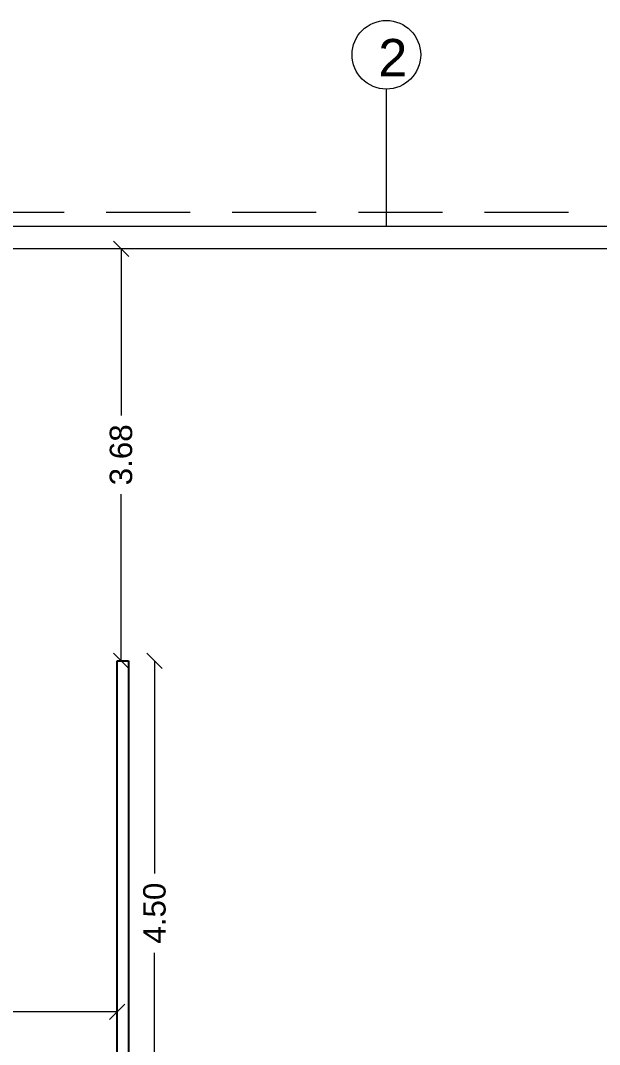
# Model space of a CAD drawing. Header units: metres. Extents: x -355 to 973, y -73 to 238.
# Drawn here: x 575.11 to 580.27, y 101.75 to 110.89 of the extents above; entities that cross this region are included whole.
import ezdxf

# ---------------------------------------------------------------- set-up
doc = ezdxf.new("R2010")
doc.units = ezdxf.units.M
doc.header["$LTSCALE"] = 3
doc.header["$MEASUREMENT"] = 0
doc.linetypes.add('1', pattern=[30, 6, 6, 6, 6, 6])
doc.linetypes.add('202$0$HIDDEN', pattern=[0.375, 0.25, -0.125])
doc.layers.add('05', color=21, linetype='Continuous', lineweight=5)
doc.styles.get("Standard").update_dxf_attribs({"font": 'arial.ttf'})
doc.dimstyles.new('ahmad', dxfattribs={"dimtxt": 0.2, "dimasz": 0.1375, "dimexe": 0, "dimexo": 0.0625, "dimgap": 0.09, "dimtad": 0, "dimzin": 0, "dimdsep": 46, "dimtxsty": 'Standard', "dimblk": 'OBLIQUE', "dimcen": 0.09, "dimclrd": 245, "dimclrt": 61, "dimadec": 0, "dimazin": 0, "dimtfac": 1, "dimtofl": 0, "dimtmove": 0, "dimatfit": 3, "dimldrblk": 'OBLIQUE', "dimfxl": 0, "dimfxlon": 1, "dimtolj": 1, "dimtzin": 0, "dimlwd": 13, "dimarcsym": 0})

# ---------------------------------------------------------------- blocks, each defined once
blk = doc.blocks.new('_Oblique')
at = {"color": 0, "linetype": 'ByBlock', "lineweight": -2}
blk.add_line((-0.5, -0.5), (0.5, 0.5), dxfattribs=at)
blk = doc.blocks.new('*D846')
at = {"color": 245, "lineweight": 13, "transparency": 16777216}
for p, q in [((570.8921, 102.044), (573.0829, 102.044)), ((575.9736, 102.044), (573.7828, 102.044))]:
    blk.add_line(p, q, dxfattribs=at)
at = {"layer": 'Defpoints', "color": 0, "transparency": 16777216}
for p in [(570.8921, 105.1751), (575.9736, 105.1751), (570.8921, 102.044)]:
    blk.add_point(p, dxfattribs=at)
at = {"color": 245, "lineweight": 13, "transparency": 16777216, "xscale": 0.1375, "yscale": 0.1375, "zscale": 0.1375, "rotation": 180}
blk.add_blockref('_Oblique', (570.8921, 102.044), dxfattribs=at)
at = {"color": 245, "lineweight": 13, "transparency": 16777216, "xscale": 0.1375, "yscale": 0.1375, "zscale": 0.1375}
blk.add_blockref('_Oblique', (575.9736, 102.044), dxfattribs=at)
at = {"color": 61, "transparency": 16777216, "insert": (573.4328, 102.044), "char_height": 0.2, "attachment_point": 5}
blk.add_mtext('\\A1;5.08', dxfattribs=at)
blk = doc.blocks.new('*D847')
at = {"color": 245, "lineweight": 13, "transparency": 16777216}
for p, q in [((576.0077, 108.8516), (576.0077, 107.3632)), ((576.0077, 105.1751), (576.0077, 106.6635))]:
    blk.add_line(p, q, dxfattribs=at)
at = {"layer": 'Defpoints', "color": 0, "transparency": 16777216}
for p in [(576.0077, 108.8516), (576.0236, 108.8516), (576.0236, 105.1751)]:
    blk.add_point(p, dxfattribs=at)
at = {"color": 245, "lineweight": 13, "transparency": 16777216, "xscale": 0.1375, "yscale": 0.1375, "zscale": 0.1375}
for p, rotation in [((576.0077, 108.8516), 90), ((576.0077, 105.1751), 270)]:
    blk.add_blockref('_Oblique', p, dxfattribs=dict(at, rotation=rotation))
at = {"color": 61, "transparency": 16777216, "insert": (576.0077, 107.0134), "char_height": 0.2, "attachment_point": 5, "rotation": 90}
blk.add_mtext('\\A1;3.68', dxfattribs=at)
blk = doc.blocks.new('*D849')
at = {"color": 245, "lineweight": 13, "transparency": 16777216}
for p, q in [((576.3061, 105.1751), (576.3061, 103.2785)), ((576.3061, 100.6751), (576.3061, 102.5716))]:
    blk.add_line(p, q, dxfattribs=at)
at = {"layer": 'Defpoints', "color": 0, "transparency": 16777216}
for p in [(576.0736, 105.1751), (576.0736, 100.6751), (576.3061, 100.6751)]:
    blk.add_point(p, dxfattribs=at)
at = {"color": 245, "lineweight": 13, "transparency": 16777216, "xscale": 0.1375, "yscale": 0.1375, "zscale": 0.1375}
for p, rotation in [((576.3061, 105.1751), 90), ((576.3061, 100.6751), 270)]:
    blk.add_blockref('_Oblique', p, dxfattribs=dict(at, rotation=rotation))
at = {"color": 61, "transparency": 16777216, "insert": (576.3061, 102.9251), "char_height": 0.2, "attachment_point": 5, "rotation": 90}
blk.add_mtext('\\A1;4.50', dxfattribs=at)

msp = doc.modelspace()

# ---------------------------------------------------------------- linework, layer by layer
for p, q in [((575.9736, 100.6751), (575.9736, 105.1751)), ((575.9736, 105.1751), (576.0736, 105.1751)), ((576.0736, 105.1751), (576.0736, 100.6751))]:
    msp.add_line(p, q)
at = {"layer": '05', "lineweight": 9}
msp.add_line((578.3736, 109.0516), (578.3736, 110.2759), dxfattribs=at)
at = {"layer": '05', "linetype": '202$0$HIDDEN'}
msp.add_line((583.3736, 109.1746), (566.3736, 109.1746), dxfattribs=at)
at = {"layer": '05', "color": 0, "linetype": '1'}
msp.add_line((583.3736, 109.0516), (566.3736, 109.0516), dxfattribs=at)
for points in [[(566.3736, 96.1746), (583.3736, 96.1746), (583.3736, 109.0516), (566.3736, 109.0516)], [(566.3736, 96.3746), (583.1736, 96.3746), (583.1736, 108.8516), (566.3736, 108.8516)]]:
    msp.add_lwpolyline(points, dxfattribs=at)
at = {"layer": '05', "lineweight": 9}
msp.add_circle((578.3736, 110.5819), 0.306, dxfattribs=at)

# ---------------------------------------------------------------- texts
at = {"layer": '05', "lineweight": 9, "insert": (578.3014, 110.3892), "char_height": 0.3338, "width": 2.976737, "attachment_point": 7}
msp.add_mtext('2', dxfattribs=at)

# ---------------------------------------------------------------- dimensions: what is measured, and where the dimension line sits
for base, p1, p2, picture, middle in [((576.0077, 108.8516), (576.0236, 105.1751), (576.0236, 108.8516), '*D847', (576.0077, 107.0134)), ((576.3061, 100.6751), (576.0736, 105.1751), (576.0736, 100.6751), '*D849', (576.3061, 102.9251))]:
    dim = msp.add_linear_dim(base=base, p1=p1, p2=p2, angle=270, dimstyle='ahmad')
    dim.commit()
    dim.dimension.update_dxf_attribs({"geometry": picture, "text_midpoint": middle})
dim = msp.add_linear_dim(base=(570.8921, 102.044), p1=(575.9736, 105.1751), p2=(570.8921, 105.1751), dimstyle='ahmad')
dim.commit()
dim.dimension.update_dxf_attribs({"geometry": '*D846', "text_midpoint": (573.4328, 102.044)})

doc.saveas('drawing.dxf')
